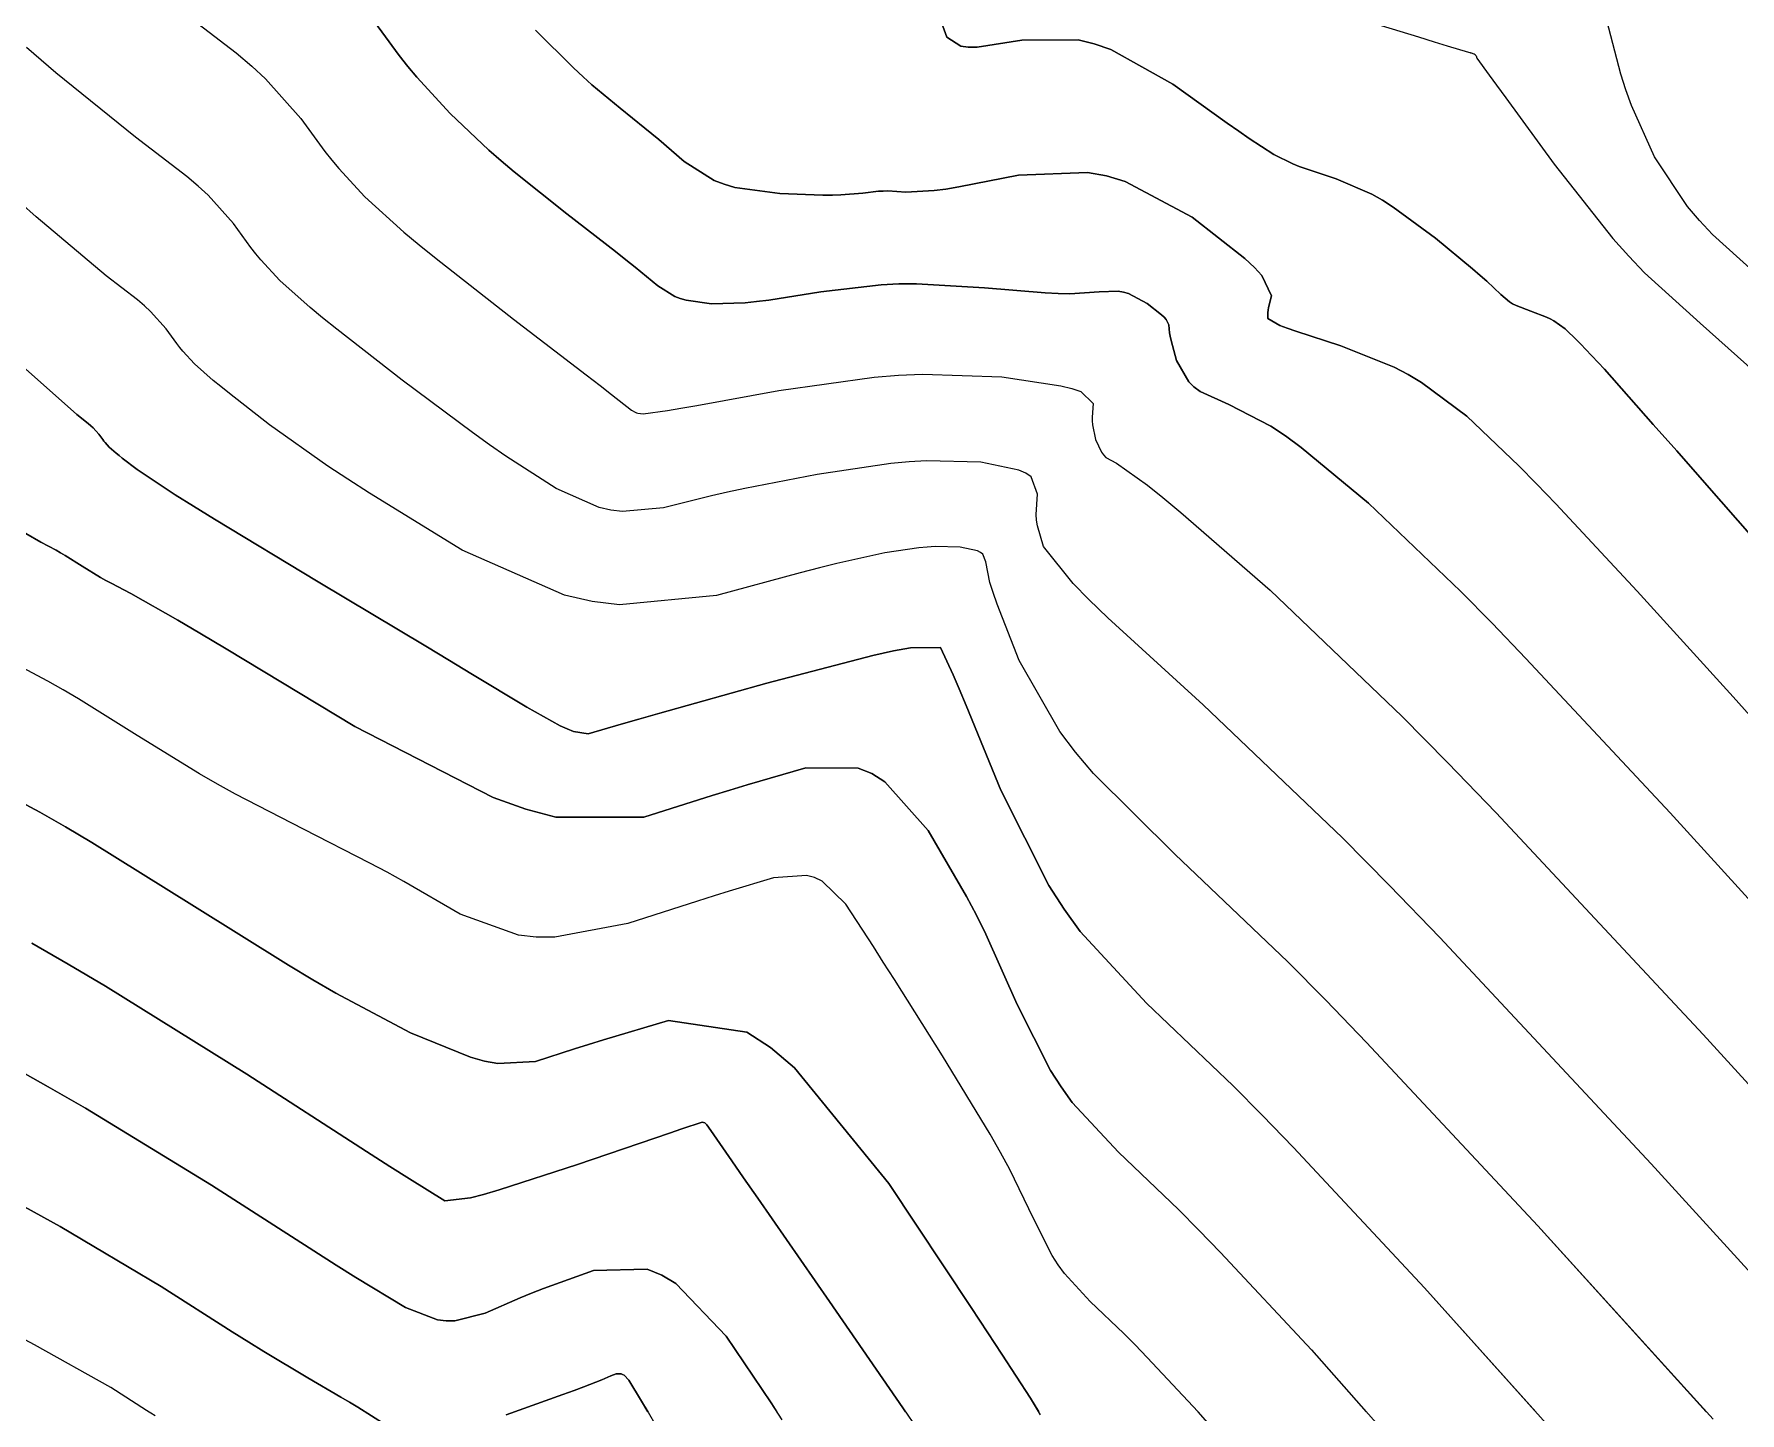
# Model space of a CAD drawing. Header units: metres. Extents: x 837476 to 838477, y 1189012 to 1191014.
# Drawn here: x 837919.49 to 837953.78, y 1189221.57 to 1189249.28 of the extents above; entities that cross this region are included whole.
import ezdxf

# ---------------------------------------------------------------- set-up
doc = ezdxf.new("R2010")
doc.units = ezdxf.units.M
doc.header["$LTSCALE"] = 0.3
doc.layers.add('COTAS 10', color=1, linetype='Continuous')
doc.layers.add('COTAS INT', color=252, linetype='Continuous')

msp = doc.modelspace()

# ---------------------------------------------------------------- linework, layer by layer
at = {"layer": 'COTAS 10'}
for points in [[(837954.214, 1189235.324), (837953.646, 1189235.958), (837951.719, 1189238.085), (837950.081, 1189239.84), (837949.695, 1189240.24), (837949.338, 1189240.603), (837948.291, 1189241.604), (837947.382, 1189242.281), (837947.112, 1189242.44), (837946.834, 1189242.586), (837945.763, 1189243.012), (837944.854, 1189243.307), (837944.678, 1189243.37), (837944.535, 1189243.426), (837944.295, 1189243.564), (837944.291, 1189243.688), (837944.297, 1189243.735), (837944.307, 1189243.787), (837944.369, 1189244.023), (837944.174, 1189244.431), (837944.023, 1189244.591), (837943.828, 1189244.773), (837942.772, 1189245.602), (837941.426, 1189246.318), (837941.048, 1189246.429), (837940.668, 1189246.501), (837939.279, 1189246.446), (837938.078, 1189246.209), (837937.817, 1189246.167), (837937.586, 1189246.135), (837937.013, 1189246.107), (837936.655, 1189246.128), (837936.56, 1189246.127), (837936.468, 1189246.123), (837936.15, 1189246.085), (837935.71, 1189246.049), (837935.539, 1189246.047), (837935.348, 1189246.047), (837934.484, 1189246.074), (837933.579, 1189246.201), (837933.363, 1189246.265), (837933.161, 1189246.341), (837932.556, 1189246.718), (837932.049, 1189247.161), (837931.909, 1189247.278), (837931.77, 1189247.393), (837931.27, 1189247.79), (837930.705, 1189248.262), (837930.526, 1189248.425), (837930.336, 1189248.602), (837929.567, 1189249.358)], [(837929.567, 1189249.358), (837930.336, 1189248.602), (837930.526, 1189248.425), (837930.705, 1189248.262), (837931.27, 1189247.79), (837931.77, 1189247.393), (837931.909, 1189247.278), (837932.049, 1189247.161), (837932.556, 1189246.718), (837933.161, 1189246.341), (837933.363, 1189246.265), (837933.579, 1189246.201), (837934.484, 1189246.074), (837935.348, 1189246.047), (837935.539, 1189246.047), (837935.71, 1189246.049), (837936.15, 1189246.085), (837936.468, 1189246.123), (837936.56, 1189246.127), (837936.655, 1189246.128), (837937.013, 1189246.107), (837937.586, 1189246.135), (837937.817, 1189246.167), (837938.078, 1189246.209), (837939.279, 1189246.446), (837940.668, 1189246.501), (837941.048, 1189246.429), (837941.426, 1189246.318), (837942.772, 1189245.602), (837943.828, 1189244.773), (837944.023, 1189244.591), (837944.174, 1189244.431), (837944.369, 1189244.023), (837944.307, 1189243.787), (837944.297, 1189243.735), (837944.291, 1189243.688), (837944.295, 1189243.564), (837944.535, 1189243.426), (837944.678, 1189243.37), (837944.854, 1189243.307), (837945.763, 1189243.012), (837946.834, 1189242.586), (837947.112, 1189242.44), (837947.382, 1189242.281), (837948.291, 1189241.604), (837949.338, 1189240.603), (837949.695, 1189240.24), (837950.081, 1189239.84), (837951.719, 1189238.085), (837953.646, 1189235.958), (837954.214, 1189235.324)], [(837950.532, 1189220.637), (837947.445, 1189224.08), (837944.809, 1189226.901), (837944.181, 1189227.55), (837943.597, 1189228.142), (837941.855, 1189229.802), (837940.522, 1189231.241), (837940.195, 1189231.694), (837939.887, 1189232.17), (837938.926, 1189234.085), (837938.228, 1189235.783), (837938.085, 1189236.122), (837937.965, 1189236.404), (837937.712, 1189236.95), (837937.11, 1189236.946), (837936.769, 1189236.882), (837936.352, 1189236.79), (837934.218, 1189236.232), (837932.07, 1189235.628), (837931.645, 1189235.508), (837931.292, 1189235.408), (837930.632, 1189235.217), (837930.331, 1189235.263), (837930.206, 1189235.313), (837930.063, 1189235.379), (837929.395, 1189235.752), (837928.273, 1189236.429), (837927.843, 1189236.687), (837927.362, 1189236.976), (837925.198, 1189238.274), (837923.118, 1189239.53), (837922.692, 1189239.793), (837922.329, 1189240.018), (837921.559, 1189240.526), (837921.262, 1189240.758), (837921.197, 1189240.81), (837921.141, 1189240.857), (837921.002, 1189240.98), (837920.917, 1189241.074), (837920.894, 1189241.101), (837920.871, 1189241.13), (837920.792, 1189241.238), (837920.676, 1189241.368), (837920.631, 1189241.409), (837920.58, 1189241.453), (837920.346, 1189241.632), (837919.136, 1189242.714)], [(837919.136, 1189242.714), (837920.346, 1189241.632), (837920.58, 1189241.453), (837920.631, 1189241.409), (837920.676, 1189241.368), (837920.792, 1189241.238), (837920.871, 1189241.13), (837920.894, 1189241.101), (837920.917, 1189241.074), (837921.002, 1189240.98), (837921.141, 1189240.857), (837921.197, 1189240.81), (837921.262, 1189240.758), (837921.559, 1189240.526), (837922.329, 1189240.018), (837922.692, 1189239.793), (837923.118, 1189239.53), (837925.198, 1189238.274), (837927.362, 1189236.976), (837927.843, 1189236.687), (837928.273, 1189236.429), (837929.395, 1189235.752), (837930.063, 1189235.379), (837930.206, 1189235.313), (837930.331, 1189235.263), (837930.632, 1189235.217), (837931.292, 1189235.408), (837931.645, 1189235.508), (837932.07, 1189235.628), (837934.218, 1189236.232), (837936.352, 1189236.79), (837936.769, 1189236.882), (837937.11, 1189236.946), (837937.712, 1189236.95), (837937.965, 1189236.404), (837938.085, 1189236.122), (837938.228, 1189235.783), (837938.926, 1189234.085), (837939.887, 1189232.17), (837940.195, 1189231.694), (837940.522, 1189231.241), (837941.855, 1189229.802), (837943.597, 1189228.142), (837944.181, 1189227.55), (837944.809, 1189226.901), (837947.445, 1189224.08), (837949.679, 1189221.589)], [(837934.53, 1189221.424), (837934.306, 1189221.767), (837933.4, 1189223.105), (837932.394, 1189224.167), (837932.107, 1189224.337), (837931.816, 1189224.453), (837930.737, 1189224.425), (837929.732, 1189224.063), (837929.489, 1189223.969), (837929.261, 1189223.878), (837928.561, 1189223.573), (837927.949, 1189223.415), (837927.776, 1189223.417), (837927.601, 1189223.439), (837926.956, 1189223.684), (837925.959, 1189224.289), (837925.563, 1189224.538), (837925.114, 1189224.822), (837923.059, 1189226.143), (837920.525, 1189227.694), (837919.774, 1189228.123), (837919.003, 1189228.552)], [(837919.003, 1189228.552), (837919.774, 1189228.123), (837920.525, 1189227.694), (837923.059, 1189226.143), (837925.114, 1189224.822), (837925.563, 1189224.538), (837925.959, 1189224.289), (837926.956, 1189223.684), (837927.601, 1189223.439), (837927.776, 1189223.417), (837927.949, 1189223.415), (837928.561, 1189223.573), (837929.261, 1189223.878), (837929.489, 1189223.969), (837929.732, 1189224.063), (837930.737, 1189224.425), (837931.816, 1189224.453), (837932.107, 1189224.337), (837932.394, 1189224.167), (837933.4, 1189223.105), (837934.306, 1189221.767), (837934.423, 1189221.589)]]:
    msp.add_lwpolyline(points, dxfattribs=at)
at = {"layer": 'COTAS INT'}
for points in [[(837922.123, 1189250.001), (837923.553, 1189248.904), (837923.866, 1189248.635), (837924.144, 1189248.381), (837924.851, 1189247.588), (837925.337, 1189246.923), (837925.476, 1189246.75), (837925.617, 1189246.58), (837926.141, 1189246.007), (837926.925, 1189245.3), (837927.229, 1189245.046), (837927.572, 1189244.768), (837929.125, 1189243.553), (837930.586, 1189242.434), (837930.869, 1189242.216), (837931.101, 1189242.038), (837931.502, 1189241.724), (837931.574, 1189241.679), (837931.598, 1189241.67), (837931.624, 1189241.663), (837931.732, 1189241.648), (837932.223, 1189241.716), (837932.49, 1189241.761), (837932.814, 1189241.818), (837934.461, 1189242.116), (837936.376, 1189242.385), (837936.87, 1189242.423), (837937.348, 1189242.445), (837938.942, 1189242.392), (837940.131, 1189242.214), (837940.354, 1189242.157), (837940.53, 1189242.097), (837940.782, 1189241.854), (837940.759, 1189241.583), (837940.762, 1189241.505), (837940.769, 1189241.426), (837940.829, 1189241.133), (837940.947, 1189240.877), (837940.99, 1189240.822), (837941.038, 1189240.773), (837941.252, 1189240.654), (837941.874, 1189240.217), (837942.18, 1189239.968), (837942.543, 1189239.664), (837944.339, 1189238.102), (837946.996, 1189235.562), (837947.903, 1189234.641), (837948.883, 1189233.625), (837953.042, 1189229.171), (837956.853, 1189225.003)], [(837922.123, 1189250.001), (837923.553, 1189248.904), (837923.866, 1189248.635), (837924.144, 1189248.381), (837924.851, 1189247.588), (837925.337, 1189246.923), (837925.476, 1189246.75), (837925.617, 1189246.58), (837926.141, 1189246.007), (837926.925, 1189245.3), (837927.229, 1189245.046), (837927.572, 1189244.768), (837929.125, 1189243.553), (837930.586, 1189242.434), (837930.869, 1189242.216), (837931.101, 1189242.038), (837931.502, 1189241.724), (837931.574, 1189241.679), (837931.598, 1189241.67), (837931.624, 1189241.663), (837931.732, 1189241.648), (837932.223, 1189241.716), (837932.49, 1189241.761), (837932.814, 1189241.818), (837934.461, 1189242.116), (837936.376, 1189242.385), (837936.87, 1189242.423), (837937.348, 1189242.445), (837938.942, 1189242.392), (837940.131, 1189242.214), (837940.354, 1189242.157), (837940.53, 1189242.097), (837940.782, 1189241.854), (837940.759, 1189241.583), (837940.762, 1189241.505), (837940.769, 1189241.426), (837940.829, 1189241.133), (837940.947, 1189240.877), (837940.99, 1189240.822), (837941.038, 1189240.773), (837941.252, 1189240.654), (837941.874, 1189240.217), (837942.18, 1189239.968), (837942.543, 1189239.664), (837944.339, 1189238.102), (837946.996, 1189235.562), (837947.903, 1189234.641), (837948.883, 1189233.625), (837953.042, 1189229.171), (837956.853, 1189225.003)], [(837955.25, 1189230.48), (837952.381, 1189233.628), (837949.482, 1189236.733), (837948.799, 1189237.441), (837948.167, 1189238.083), (837946.315, 1189239.853), (837944.963, 1189240.972), (837944.646, 1189241.204), (837944.354, 1189241.402), (837943.507, 1189241.833), (837942.93, 1189242.097), (837942.807, 1189242.189), (837942.701, 1189242.289), (837942.454, 1189242.72), (837942.346, 1189243.124), (837942.327, 1189243.208), (837942.314, 1189243.279), (837942.304, 1189243.434), (837942.251, 1189243.546), (837942.209, 1189243.59), (837942.156, 1189243.64), (837941.865, 1189243.869), (837941.494, 1189244.066), (837941.39, 1189244.096), (837941.285, 1189244.116), (837940.903, 1189244.101), (837940.315, 1189244.063), (837940.08, 1189244.068), (837939.815, 1189244.081), (837938.599, 1189244.184), (837937.232, 1189244.262), (837936.871, 1189244.258), (837936.517, 1189244.244), (837935.306, 1189244.101), (837934.262, 1189243.934), (837934.015, 1189243.904), (837933.785, 1189243.881), (837933.108, 1189243.861), (837932.602, 1189243.932), (837932.48, 1189243.968), (837932.368, 1189244.01), (837932.029, 1189244.221), (837931.575, 1189244.599), (837931.389, 1189244.747), (837931.178, 1189244.914), (837930.198, 1189245.671), (837929.139, 1189246.515), (837928.878, 1189246.736), (837928.63, 1189246.951), (837927.854, 1189247.683), (837927.183, 1189248.416), (837927.003, 1189248.632), (837926.826, 1189248.854), (837926.204, 1189249.705)], [(837926.204, 1189249.705), (837926.826, 1189248.854), (837927.003, 1189248.632), (837927.183, 1189248.416), (837927.854, 1189247.683), (837928.63, 1189246.951), (837928.878, 1189246.736), (837929.139, 1189246.515), (837930.198, 1189245.671), (837931.178, 1189244.914), (837931.389, 1189244.747), (837931.575, 1189244.599), (837932.029, 1189244.221), (837932.368, 1189244.01), (837932.48, 1189243.968), (837932.602, 1189243.932), (837933.108, 1189243.861), (837933.785, 1189243.881), (837934.015, 1189243.904), (837934.262, 1189243.934), (837935.306, 1189244.101), (837936.517, 1189244.244), (837936.871, 1189244.258), (837937.232, 1189244.262), (837938.599, 1189244.184), (837939.815, 1189244.081), (837940.08, 1189244.068), (837940.315, 1189244.063), (837940.903, 1189244.101), (837941.285, 1189244.116), (837941.39, 1189244.096), (837941.494, 1189244.066), (837941.865, 1189243.869), (837942.156, 1189243.64), (837942.209, 1189243.59), (837942.251, 1189243.546), (837942.304, 1189243.434), (837942.314, 1189243.279), (837942.327, 1189243.208), (837942.346, 1189243.124), (837942.454, 1189242.72), (837942.701, 1189242.289), (837942.807, 1189242.189), (837942.93, 1189242.097), (837943.507, 1189241.833), (837944.354, 1189241.402), (837944.646, 1189241.204), (837944.963, 1189240.972), (837946.315, 1189239.853), (837948.167, 1189238.083), (837948.799, 1189237.441), (837949.482, 1189236.733), (837952.381, 1189233.628), (837955.25, 1189230.48)], [(837955.799, 1189237.156), (837953.07, 1189240.268), (837952.513, 1189240.902), (837952.042, 1189241.436), (837951.058, 1189242.543), (837950.68, 1189242.948), (837950.591, 1189243.04), (837950.509, 1189243.124), (837950.267, 1189243.355), (837950.042, 1189243.516), (837949.97, 1189243.555), (837949.893, 1189243.593), (837949.582, 1189243.711), (837949.283, 1189243.826), (837949.214, 1189243.861), (837949.152, 1189243.898), (837948.977, 1189244.046), (837948.694, 1189244.316), (837948.563, 1189244.43), (837948.409, 1189244.561), (837947.665, 1189245.177), (837946.815, 1189245.803), (837946.595, 1189245.94), (837946.381, 1189246.061), (837945.665, 1189246.369), (837945.064, 1189246.57), (837944.922, 1189246.623), (837944.792, 1189246.676), (837944.414, 1189246.86), (837943.916, 1189247.185), (837943.711, 1189247.327), (837943.476, 1189247.491), (837942.384, 1189248.273), (837941.137, 1189248.974), (837940.804, 1189249.087), (837940.478, 1189249.166), (837939.346, 1189249.157), (837938.449, 1189249.022), (837938.271, 1189249.021), (837938.122, 1189249.036), (837937.839, 1189249.219), (837937.704, 1189249.589)], [(837937.704, 1189249.589), (837937.839, 1189249.219), (837938.122, 1189249.036), (837938.271, 1189249.021), (837938.449, 1189249.022), (837939.346, 1189249.157), (837940.478, 1189249.166), (837940.804, 1189249.087), (837941.137, 1189248.974), (837942.384, 1189248.273), (837943.476, 1189247.491), (837943.711, 1189247.327), (837943.916, 1189247.185), (837944.414, 1189246.86), (837944.792, 1189246.676), (837944.922, 1189246.623), (837945.064, 1189246.57), (837945.665, 1189246.369), (837946.381, 1189246.061), (837946.595, 1189245.94), (837946.815, 1189245.803), (837947.665, 1189245.177), (837948.409, 1189244.561), (837948.563, 1189244.43), (837948.694, 1189244.316), (837948.977, 1189244.046), (837949.152, 1189243.898), (837949.214, 1189243.861), (837949.283, 1189243.826), (837949.582, 1189243.711), (837949.893, 1189243.593), (837949.97, 1189243.555), (837950.042, 1189243.516), (837950.267, 1189243.355), (837950.509, 1189243.124), (837950.591, 1189243.04), (837950.68, 1189242.948), (837951.058, 1189242.543), (837952.042, 1189241.436), (837952.513, 1189240.902), (837953.07, 1189240.268), (837955.799, 1189237.156)], [(837945.667, 1189249.73), (837947.32, 1189249.224), (837947.638, 1189249.127), (837947.896, 1189249.048), (837948.324, 1189248.919), (837948.354, 1189248.911), (837948.36, 1189248.909), (837948.367, 1189248.908), (837948.383, 1189248.904), (837948.399, 1189248.898), (837948.411, 1189248.894), (837948.437, 1189248.883), (837948.461, 1189248.87), (837948.47, 1189248.861), (837948.479, 1189248.843), (837948.484, 1189248.824), (837948.486, 1189248.819), (837948.487, 1189248.814), (837948.496, 1189248.796), (837948.739, 1189248.459), (837948.889, 1189248.253), (837949.075, 1189247.997), (837950.046, 1189246.667), (837951.229, 1189245.173), (837951.55, 1189244.815), (837951.867, 1189244.48), (837952.985, 1189243.472), (837954.297, 1189242.295)], [(837945.667, 1189249.73), (837947.32, 1189249.224), (837947.638, 1189249.127), (837947.896, 1189249.048), (837948.324, 1189248.919), (837948.354, 1189248.911), (837948.36, 1189248.909), (837948.367, 1189248.908), (837948.383, 1189248.904), (837948.399, 1189248.898), (837948.411, 1189248.894), (837948.437, 1189248.883), (837948.461, 1189248.87), (837948.47, 1189248.861), (837948.479, 1189248.843), (837948.484, 1189248.824), (837948.486, 1189248.819), (837948.487, 1189248.814), (837948.496, 1189248.796), (837948.739, 1189248.459), (837948.889, 1189248.253), (837949.075, 1189247.997), (837950.046, 1189246.667), (837951.229, 1189245.173), (837951.55, 1189244.815), (837951.867, 1189244.48), (837952.985, 1189243.472), (837954.297, 1189242.295)], [(837954.396, 1189244.202), (837953.234, 1189245.251), (837952.968, 1189245.536), (837952.728, 1189245.817), (837952.063, 1189246.811), (837951.603, 1189247.849), (837951.491, 1189248.159), (837951.387, 1189248.478), (837951.064, 1189249.708)], [(837954.396, 1189244.202), (837953.234, 1189245.251), (837952.968, 1189245.536), (837952.728, 1189245.817), (837952.063, 1189246.811), (837951.603, 1189247.849), (837951.491, 1189248.159), (837951.387, 1189248.478), (837951.064, 1189249.708)], [(837955.954, 1189222.238), (837951.999, 1189226.575), (837947.75, 1189231.122), (837946.737, 1189232.168), (837945.796, 1189233.122), (837942.99, 1189235.796), (837941.073, 1189237.546), (837940.693, 1189237.916), (837940.378, 1189238.236), (837939.781, 1189238.98), (837939.659, 1189239.398), (837939.642, 1189239.513), (837939.632, 1189239.627), (837939.66, 1189240.034), (837939.532, 1189240.379), (837939.424, 1189240.453), (837939.286, 1189240.519), (837938.523, 1189240.679), (837937.43, 1189240.703), (837937.083, 1189240.682), (837936.716, 1189240.649), (837935.23, 1189240.429), (837933.775, 1189240.146), (837933.428, 1189240.072), (837933.105, 1189240.001), (837932.14, 1189239.76), (837931.318, 1189239.682), (837931.085, 1189239.712), (837930.85, 1189239.765), (837929.984, 1189240.145), (837928.973, 1189240.8), (837928.648, 1189241.027), (837928.302, 1189241.273), (837926.89, 1189242.325), (837925.575, 1189243.35), (837925.29, 1189243.579), (837925.041, 1189243.785), (837924.428, 1189244.331), (837924.05, 1189244.745), (837923.948, 1189244.867), (837923.848, 1189244.992), (837923.498, 1189245.471), (837922.988, 1189246.043), (837922.788, 1189246.226), (837922.562, 1189246.42), (837921.531, 1189247.211), (837919.926, 1189248.502), (837919.339, 1189249.01)], [(837955.954, 1189222.238), (837951.999, 1189226.575), (837947.75, 1189231.122), (837946.737, 1189232.168), (837945.796, 1189233.122), (837942.99, 1189235.796), (837941.073, 1189237.546), (837940.693, 1189237.916), (837940.378, 1189238.236), (837939.781, 1189238.98), (837939.659, 1189239.398), (837939.642, 1189239.513), (837939.632, 1189239.627), (837939.66, 1189240.034), (837939.532, 1189240.379), (837939.424, 1189240.453), (837939.286, 1189240.519), (837938.523, 1189240.679), (837937.43, 1189240.703), (837937.083, 1189240.682), (837936.716, 1189240.649), (837935.23, 1189240.429), (837933.775, 1189240.146), (837933.428, 1189240.072), (837933.105, 1189240.001), (837932.14, 1189239.76), (837931.318, 1189239.682), (837931.085, 1189239.712), (837930.85, 1189239.765), (837929.984, 1189240.145), (837928.973, 1189240.8), (837928.648, 1189241.027), (837928.302, 1189241.273), (837926.89, 1189242.325), (837925.575, 1189243.35), (837925.29, 1189243.579), (837925.041, 1189243.785), (837924.428, 1189244.331), (837924.05, 1189244.745), (837923.948, 1189244.867), (837923.848, 1189244.992), (837923.498, 1189245.471), (837922.988, 1189246.043), (837922.788, 1189246.226), (837922.562, 1189246.42), (837921.531, 1189247.211), (837919.926, 1189248.502), (837919.339, 1189249.01)], [(837953.243, 1189221.437), (837949.722, 1189225.327), (837946.279, 1189229.012), (837945.459, 1189229.859), (837944.696, 1189230.632), (837942.423, 1189232.799), (837940.788, 1189234.417), (837940.428, 1189234.844), (837940.109, 1189235.261), (837939.29, 1189236.689), (837938.85, 1189237.825), (837938.769, 1189238.058), (837938.706, 1189238.255), (837938.625, 1189238.671), (837938.566, 1189238.829), (837938.517, 1189238.863), (837938.453, 1189238.893), (837938.104, 1189238.967), (837937.603, 1189238.978), (837937.444, 1189238.968), (837937.276, 1189238.953), (837936.596, 1189238.852), (837935.627, 1189238.638), (837935.278, 1189238.551), (837934.893, 1189238.452), (837933.209, 1189237.994), (837931.26, 1189237.807), (837930.709, 1189237.879), (837930.152, 1189238.005), (837928.098, 1189238.905), (837926.234, 1189240.053), (837925.796, 1189240.334), (837925.394, 1189240.599), (837924.225, 1189241.425), (837923.418, 1189242.054), (837923.244, 1189242.195), (837923.091, 1189242.321), (837922.715, 1189242.656), (837922.483, 1189242.909), (837922.421, 1189242.984), (837922.36, 1189243.061), (837922.145, 1189243.355), (837921.832, 1189243.705), (837921.709, 1189243.818), (837921.571, 1189243.937), (837920.939, 1189244.422), (837919.531, 1189245.608), (837918.904, 1189246.169)], [(837953.106, 1189221.589), (837949.722, 1189225.327), (837946.279, 1189229.012), (837945.459, 1189229.859), (837944.696, 1189230.632), (837942.423, 1189232.799), (837940.788, 1189234.417), (837940.428, 1189234.844), (837940.109, 1189235.261), (837939.29, 1189236.689), (837938.85, 1189237.825), (837938.769, 1189238.058), (837938.706, 1189238.255), (837938.625, 1189238.671), (837938.566, 1189238.829), (837938.517, 1189238.863), (837938.453, 1189238.893), (837938.104, 1189238.967), (837937.603, 1189238.978), (837937.444, 1189238.968), (837937.276, 1189238.953), (837936.596, 1189238.852), (837935.627, 1189238.638), (837935.278, 1189238.551), (837934.893, 1189238.452), (837933.209, 1189237.994), (837931.26, 1189237.807), (837930.709, 1189237.879), (837930.152, 1189238.005), (837928.098, 1189238.905), (837926.234, 1189240.053), (837925.796, 1189240.334), (837925.394, 1189240.599), (837924.225, 1189241.425), (837923.418, 1189242.054), (837923.244, 1189242.195), (837923.091, 1189242.321), (837922.715, 1189242.656), (837922.483, 1189242.909), (837922.421, 1189242.984), (837922.36, 1189243.061), (837922.145, 1189243.355), (837921.832, 1189243.705), (837921.709, 1189243.818), (837921.571, 1189243.937), (837920.939, 1189244.422), (837919.531, 1189245.608), (837918.904, 1189246.169)], [(837947.821, 1189219.837), (837945.168, 1189222.832), (837943.338, 1189224.791), (837942.902, 1189225.241), (837942.497, 1189225.652), (837941.288, 1189226.804), (837940.362, 1189227.803), (837940.136, 1189228.118), (837939.921, 1189228.448), (837939.254, 1189229.778), (837938.625, 1189231.187), (837938.435, 1189231.568), (837938.237, 1189231.945), (837937.466, 1189233.27), (837936.592, 1189234.254), (837936.329, 1189234.415), (837936.058, 1189234.527), (837935.003, 1189234.531), (837933.827, 1189234.189), (837933.479, 1189234.084), (837933.121, 1189233.975), (837931.747, 1189233.542), (837929.982, 1189233.54), (837929.377, 1189233.702), (837928.722, 1189233.935), (837925.937, 1189235.364), (837923.353, 1189236.924), (837922.825, 1189237.238), (837922.377, 1189237.502), (837921.438, 1189238.034), (837921.039, 1189238.241), (837920.932, 1189238.301), (837920.826, 1189238.361), (837920.458, 1189238.587), (837920.112, 1189238.802), (837920.021, 1189238.856), (837919.932, 1189238.907), (837919.628, 1189239.069), (837919.325, 1189239.244)], [(837919.325, 1189239.244), (837919.628, 1189239.069), (837919.932, 1189238.907), (837920.021, 1189238.856), (837920.112, 1189238.802), (837920.458, 1189238.587), (837920.826, 1189238.361), (837920.932, 1189238.301), (837921.039, 1189238.241), (837921.438, 1189238.034), (837922.377, 1189237.502), (837922.825, 1189237.238), (837923.353, 1189236.924), (837925.937, 1189235.364), (837928.722, 1189233.935), (837929.377, 1189233.702), (837929.982, 1189233.54), (837931.747, 1189233.542), (837933.121, 1189233.975), (837933.479, 1189234.084), (837933.827, 1189234.189), (837935.003, 1189234.531), (837936.058, 1189234.527), (837936.329, 1189234.415), (837936.592, 1189234.254), (837937.466, 1189233.27), (837938.237, 1189231.945), (837938.435, 1189231.568), (837938.625, 1189231.187), (837939.254, 1189229.778), (837939.921, 1189228.448), (837940.136, 1189228.118), (837940.362, 1189227.803), (837941.288, 1189226.804), (837942.497, 1189225.652), (837942.902, 1189225.241), (837943.338, 1189224.791), (837945.168, 1189222.832), (837946.269, 1189221.589)], [(837944.56, 1189219.689), (837942.892, 1189221.585), (837941.868, 1189222.68), (837941.624, 1189222.932), (837941.397, 1189223.162), (837940.721, 1189223.807), (837940.203, 1189224.366), (837940.076, 1189224.542), (837939.956, 1189224.726), (837939.583, 1189225.47), (837939.104, 1189226.461), (837938.917, 1189226.801), (837938.707, 1189227.17), (837937.754, 1189228.742), (837936.784, 1189230.279), (837936.562, 1189230.627), (837936.362, 1189230.941), (837935.809, 1189231.791), (837935.331, 1189232.256), (837935.178, 1189232.326), (837935.015, 1189232.371), (837934.352, 1189232.322), (837933.464, 1189232.051), (837933.16, 1189231.956), (837932.83, 1189231.852), (837931.428, 1189231.405), (837929.957, 1189231.126), (837929.584, 1189231.129), (837929.226, 1189231.167), (837928.057, 1189231.591), (837926.921, 1189232.248), (837926.585, 1189232.433), (837926.238, 1189232.619), (837924.904, 1189233.297), (837923.541, 1189234.004), (837923.176, 1189234.207), (837922.816, 1189234.413), (837921.56, 1189235.183), (837920.383, 1189235.917), (837920.073, 1189236.099), (837919.769, 1189236.273), (837918.73, 1189236.827)], [(837942.889, 1189221.589), (837941.868, 1189222.68), (837941.624, 1189222.932), (837941.397, 1189223.162), (837940.721, 1189223.807), (837940.203, 1189224.366), (837940.076, 1189224.542), (837939.956, 1189224.726), (837939.583, 1189225.47), (837939.104, 1189226.461), (837938.917, 1189226.801), (837938.707, 1189227.17), (837937.754, 1189228.742), (837936.784, 1189230.279), (837936.562, 1189230.627), (837936.362, 1189230.941), (837935.809, 1189231.791), (837935.331, 1189232.256), (837935.178, 1189232.326), (837935.015, 1189232.371), (837934.352, 1189232.322), (837933.464, 1189232.051), (837933.16, 1189231.956), (837932.83, 1189231.852), (837931.428, 1189231.405), (837929.957, 1189231.126), (837929.584, 1189231.129), (837929.226, 1189231.167), (837928.057, 1189231.591), (837926.921, 1189232.248), (837926.585, 1189232.433), (837926.238, 1189232.619), (837924.904, 1189233.297), (837923.541, 1189234.004), (837923.176, 1189234.207), (837922.816, 1189234.413), (837921.56, 1189235.183), (837920.383, 1189235.917), (837920.073, 1189236.099), (837919.769, 1189236.273), (837918.73, 1189236.827)], [(837939.725, 1189221.524), (837939.523, 1189221.859), (837938.943, 1189222.748), (837938.66, 1189223.176), (837938.325, 1189223.683), (837936.674, 1189226.174), (837934.78, 1189228.505), (837934.291, 1189228.913), (837933.819, 1189229.217), (837932.242, 1189229.454), (837930.936, 1189229.062), (837930.633, 1189228.969), (837930.357, 1189228.882), (837929.571, 1189228.627), (837928.81, 1189228.588), (837928.548, 1189228.637), (837928.264, 1189228.713), (837927.054, 1189229.207), (837925.557, 1189230.005), (837925.092, 1189230.274), (837924.605, 1189230.563), (837922.663, 1189231.779), (837920.653, 1189233.031), (837920.124, 1189233.343), (837919.606, 1189233.64), (837917.833, 1189234.585)], [(837917.833, 1189234.585), (837919.606, 1189233.64), (837920.124, 1189233.343), (837920.653, 1189233.031), (837922.663, 1189231.779), (837924.605, 1189230.563), (837925.092, 1189230.274), (837925.557, 1189230.005), (837927.054, 1189229.207), (837928.264, 1189228.713), (837928.548, 1189228.637), (837928.81, 1189228.588), (837929.571, 1189228.627), (837930.357, 1189228.882), (837930.633, 1189228.969), (837930.936, 1189229.062), (837932.242, 1189229.454), (837933.819, 1189229.217), (837934.291, 1189228.913), (837934.78, 1189228.505), (837936.674, 1189226.174), (837938.325, 1189223.683), (837938.66, 1189223.176), (837938.943, 1189222.748), (837939.523, 1189221.859), (837939.686, 1189221.589)], [(837937.011, 1189221.589), (837936.956, 1189221.669), (837935.482, 1189223.804), (837934.038, 1189225.883), (837933.754, 1189226.292), (837933.52, 1189226.629), (837933.097, 1189227.244), (837933.011, 1189227.357), (837932.991, 1189227.378), (837932.973, 1189227.393), (837932.92, 1189227.411), (837932.51, 1189227.273), (837932.266, 1189227.19), (837931.967, 1189227.088), (837930.416, 1189226.559), (837928.841, 1189226.048), (837928.526, 1189225.958), (837928.263, 1189225.89), (837927.749, 1189225.83), (837927.034, 1189226.271), (837926.644, 1189226.52), (837926.17, 1189226.823), (837923.765, 1189228.375), (837920.924, 1189230.146), (837920.175, 1189230.586), (837919.443, 1189231.006)], [(837919.443, 1189231.006), (837920.175, 1189230.586), (837920.924, 1189230.146), (837923.765, 1189228.375), (837926.17, 1189226.823), (837926.644, 1189226.52), (837927.034, 1189226.271), (837927.749, 1189225.83), (837928.263, 1189225.89), (837928.526, 1189225.958), (837928.841, 1189226.048), (837930.416, 1189226.559), (837931.967, 1189227.088), (837932.266, 1189227.19), (837932.51, 1189227.273), (837932.92, 1189227.411), (837932.973, 1189227.393), (837932.991, 1189227.378), (837933.011, 1189227.357), (837933.097, 1189227.244), (837933.52, 1189226.629), (837933.754, 1189226.292), (837934.038, 1189225.883), (837935.482, 1189223.804), (837936.956, 1189221.669), (837937.259, 1189221.224)], [(837926.549, 1189221.33), (837925.996, 1189221.679), (837925.83, 1189221.78), (837925.658, 1189221.883), (837924.991, 1189222.271), (837924.111, 1189222.797), (837923.805, 1189222.987), (837923.473, 1189223.196), (837922.046, 1189224.109), (837920.012, 1189225.315), (837919.297, 1189225.709)], [(837919.297, 1189225.709), (837920.012, 1189225.315), (837922.046, 1189224.109), (837923.473, 1189223.196), (837923.805, 1189222.987), (837924.111, 1189222.797), (837924.991, 1189222.271), (837925.658, 1189221.883), (837925.83, 1189221.78), (837925.996, 1189221.679), (837926.549, 1189221.33)], [(837921.921, 1189221.508), (837921.753, 1189221.614), (837921.033, 1189222.075), (837919.5, 1189222.936), (837918.819, 1189223.295)], [(837921.793, 1189221.589), (837921.753, 1189221.614), (837921.033, 1189222.075), (837919.5, 1189222.936), (837918.819, 1189223.295)], [(837931.828, 1189221.589), (837931.704, 1189221.798), (837931.445, 1189222.223), (837931.35, 1189222.324), (837931.322, 1189222.34), (837931.295, 1189222.351), (837931.192, 1189222.348), (837931.085, 1189222.308), (837931.023, 1189222.282), (837930.906, 1189222.229), (837930.539, 1189222.087), (837930.349, 1189222.018), (837930.121, 1189221.936), (837928.982, 1189221.529)], [(837928.982, 1189221.529), (837930.121, 1189221.936), (837930.349, 1189222.018), (837930.539, 1189222.087), (837930.906, 1189222.229), (837931.023, 1189222.282), (837931.085, 1189222.308), (837931.192, 1189222.348), (837931.295, 1189222.351), (837931.322, 1189222.34), (837931.35, 1189222.324), (837931.445, 1189222.223), (837931.704, 1189221.798), (837931.834, 1189221.578), (837931.989, 1189221.313)]]:
    msp.add_lwpolyline(points, dxfattribs=at)

doc.saveas('drawing.dxf')
